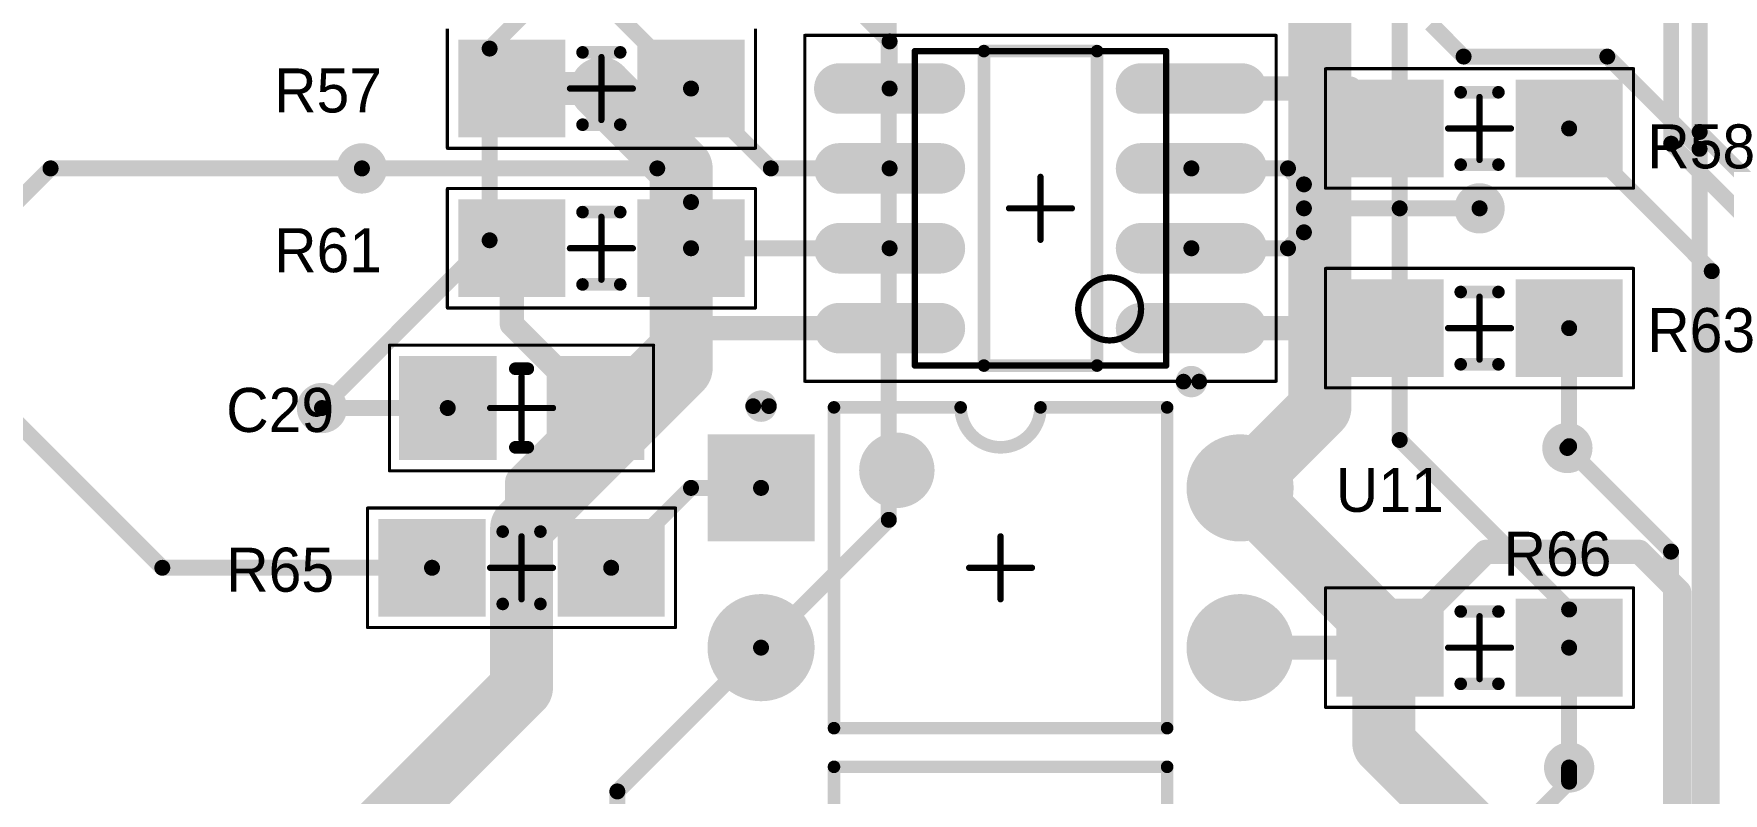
# Model space of a CAD drawing. Header units: millimetres. Extents: x 37 to 246, y 26 to 184.
# Drawn here: x 169.41 to 196.28, y 134.85 to 146.92 of the extents above; entities that cross this region are included whole.
import ezdxf

# ---------------------------------------------------------------- set-up
doc = ezdxf.new("R2010")
doc.units = ezdxf.units.MM
for name, color, linetype in [('BottomLayer', 5, 'Continuous'), ('BottomSolder', 6, 'Continuous'), ('Mechanical13', 56, 'Continuous'), ('Mechanical15', 56, 'Continuous'), ('MultiLayer', 9, 'Continuous'), ('PadHoleLayer', 156, 'Continuous'), ('TopLayer', 1, 'Continuous'), ('TopOverlay', 2, 'Continuous'), ('TopPaste', 8, 'Continuous'), ('TopSolder', 216, 'Continuous'), ('ViaHoleLayer', 16, 'Continuous')]:
    doc.layers.add(name, color=color, linetype=linetype)

msp = doc.modelspace()

# ---------------------------------------------------------------- linework, layer by layer
at = {"layer": 'BottomLayer'}
for points, const_width in [([(189.865, 140.97), (189.865, 153.035)], 1), ([(191.135, 144.145), (191.135, 153.035)], 0.254), ([(183.007, 139.192), (183.007, 150.495)], 0.254), ([(176.657, 146.685), (177.292, 147.32)], 0.254), ([(191.628, 147.081), (192.151, 146.558)], 0.254), ([(176.657, 143.637), (176.657, 146.685)], 0.254), ([(178.435, 146.05), (179.705, 144.78)], 1), ([(192.151, 146.558), (194.437, 146.558)], 0.254), ([(194.437, 146.558), (195.904, 145.091)], 0.254), ([(179.705, 141.605), (179.705, 144.78)], 1), ([(195.904, 87.306), (195.904, 145.091)], 0.254), ([(163.83, 138.938), (169.672, 144.78)], 0.254), ([(169.672, 144.78), (174.625, 144.78)], 0.254), ([(191.135, 144.145), (192.405, 144.145)], 0.254), ([(191.135, 140.462), (191.135, 144.145)], 0.254), ([(173.99, 140.97), (176.657, 143.637)], 0.254), ([(177.165, 139.065), (179.705, 141.605)], 1), ([(188.595, 139.7), (189.865, 140.97)], 1), ([(191.135, 140.462), (193.83, 137.767)], 0.254), ([(193.802, 140.335), (195.45, 138.687)], 0.254), ([(188.595, 139.7), (190.881, 137.414)], 1), ([(177.165, 136.525), (177.165, 139.065)], 1), ([(180.975, 137.16), (183.007, 139.192)], 0.254), ([(195.45, 86.998), (195.45, 138.687)], 0.254), ([(190.881, 135.636), (190.881, 137.414)], 1), ([(193.83, 135.255), (193.83, 137.767)], 0.254), ([(178.689, 134.874), (180.975, 137.16)], 0.254), ([(173.736, 133.096), (177.165, 136.525)], 1), ([(190.881, 135.636), (193.802, 132.715)], 1), ([(178.689, 133.985), (178.689, 134.874)], 0.254)]:
    msp.add_lwpolyline(points, dxfattribs=dict(at, const_width=const_width))
for points, const_width in [([(176.594, 146.685, 1), (176.72, 146.685, 1)], 0.127), ([(176.594, 146.685, 1), (176.72, 146.685, 1)], 0.127), ([(178.185, 146.05, 1), (178.685, 146.05, 1)], 0.5), ([(192.088, 146.558, 1), (192.214, 146.558, 1)], 0.127), ([(192.088, 146.558, 1), (192.214, 146.558, 1)], 0.127), ([(194.374, 146.558, 1), (194.5, 146.558, 1)], 0.127), ([(194.374, 146.558, 1), (194.5, 146.558, 1)], 0.127), ([(178.235, 146.05, 1), (178.635, 146.05, 1)], 0.4), ([(174.425, 144.78, 1), (174.825, 144.78, 1)], 0.4), ([(179.455, 144.78, 1), (179.955, 144.78, 1)], 0.5), ([(179.455, 144.78, 1), (179.955, 144.78, 1)], 0.5), ([(195.841, 145.091, 1), (195.968, 145.091, 1)], 0.127), ([(195.841, 145.091, 1), (195.968, 145.091, 1)], 0.127), ([(169.608, 144.78, 1), (169.736, 144.78, 1)], 0.127), ([(169.608, 144.78, 1), (169.736, 144.78, 1)], 0.127), ([(174.561, 144.78, 1), (174.689, 144.78, 1)], 0.127), ([(192.205, 144.145, 1), (192.605, 144.145, 1)], 0.4), ([(191.071, 144.145, 1), (191.198, 144.145, 1)], 0.127), ([(191.071, 144.145, 1), (191.198, 144.145, 1)], 0.127), ([(191.071, 144.145, 1), (191.198, 144.145, 1)], 0.127), ([(192.341, 144.145, 1), (192.469, 144.145, 1)], 0.127), ([(176.594, 143.637, 1), (176.72, 143.637, 1)], 0.127), ([(176.594, 143.637, 1), (176.72, 143.637, 1)], 0.127), ([(179.455, 141.605, 1), (179.955, 141.605, 1)], 0.5), ([(179.455, 141.605, 1), (179.955, 141.605, 1)], 0.5), ([(173.79, 140.97, 1), (174.19, 140.97, 1)], 0.4), ([(189.615, 140.97, 1), (190.115, 140.97, 1)], 0.5), ([(189.615, 140.97, 1), (190.115, 140.97, 1)], 0.5), ([(173.927, 140.97, 1), (174.054, 140.97, 1)], 0.127), ([(191.071, 140.462, 1), (191.198, 140.462, 1)], 0.127), ([(191.071, 140.462, 1), (191.198, 140.462, 1)], 0.127), ([(193.602, 140.335, 1), (194.002, 140.335, 1)], 0.4), ([(188.22, 139.7, 1), (188.97, 139.7, 1)], 0.75), ([(193.738, 140.335, 1), (193.865, 140.335, 1)], 0.127), ([(188.345, 139.7, 1), (188.845, 139.7, 1)], 0.5), ([(188.345, 139.7, 1), (188.845, 139.7, 1)], 0.5), ([(176.915, 139.065, 1), (177.415, 139.065, 1)], 0.5), ([(176.915, 139.065, 1), (177.415, 139.065, 1)], 0.5), ([(182.944, 139.192, 1), (183.071, 139.192, 1)], 0.127), ([(182.944, 139.192, 1), (183.071, 139.192, 1)], 0.127), ([(195.387, 138.687, 1), (195.514, 138.687, 1)], 0.127), ([(195.387, 138.687, 1), (195.514, 138.687, 1)], 0.127), ([(180.6, 137.16, 1), (181.35, 137.16, 1)], 0.75), ([(188.22, 137.16, 1), (188.97, 137.16, 1)], 0.75), ([(190.631, 137.414, 1), (191.131, 137.414, 1)], 0.5), ([(190.631, 137.414, 1), (191.131, 137.414, 1)], 0.5), ([(193.766, 137.767, 1), (193.893, 137.767, 1)], 0.127), ([(193.766, 137.767, 1), (193.893, 137.767, 1)], 0.127), ([(180.911, 137.16, 1), (181.038, 137.16, 1)], 0.127), ([(180.911, 137.16, 1), (181.038, 137.16, 1)], 0.127), ([(176.915, 136.525, 1), (177.415, 136.525, 1)], 0.5), ([(176.915, 136.525, 1), (177.415, 136.525, 1)], 0.5), ([(176.965, 136.525, 1), (177.365, 136.525, 1)], 0.4), ([(190.631, 135.636, 1), (191.131, 135.636, 1)], 0.5), ([(190.631, 135.636, 1), (191.131, 135.636, 1)], 0.5), ([(193.63, 135.255, 1), (194.03, 135.255, 1)], 0.4), ([(193.766, 135.255, 1), (193.893, 135.255, 1)], 0.127), ([(178.625, 134.874, 1), (178.752, 134.874, 1)], 0.127), ([(178.625, 134.874, 1), (178.752, 134.874, 1)], 0.127)]:
    msp.add_lwpolyline(points, format="xyb", close=True, dxfattribs=dict(at, const_width=const_width))
msp.add_solid([(180.225, 138.95), (181.725, 138.95), (180.225, 140.45), (181.725, 140.45)], dxfattribs=at)
at = {"layer": 'BottomSolder', "const_width": 0.852}
for points in [[(188.169, 139.7, 1), (189.021, 139.7, 1)], [(180.549, 137.16, 1), (181.401, 137.16, 1)], [(188.169, 137.16, 1), (189.021, 137.16, 1)]]:
    msp.add_lwpolyline(points, format="xyb", close=True, dxfattribs=at)
at = {"layer": 'BottomSolder'}
msp.add_solid([(180.123, 138.848), (181.827, 138.848), (180.123, 140.552), (181.827, 140.552)], dxfattribs=at)
at = {"layer": 'Mechanical13', "const_width": 0.1}
for points in [[(183.42, 141.645), (183.42, 146.645)], [(183.42, 146.645), (187.42, 146.645)], [(187.42, 141.645), (187.42, 146.645)], [(183.42, 141.645), (187.42, 141.645)]]:
    msp.add_lwpolyline(points, dxfattribs=at)
at = {"layer": 'Mechanical13'}
for points, const_width in [([(183.395, 146.645, 1), (183.445, 146.645, 1)], 0.05), ([(183.395, 146.645, 1), (183.445, 146.645, 1)], 0.05), ([(187.395, 146.645, 1), (187.445, 146.645, 1)], 0.05), ([(187.395, 146.645, 1), (187.445, 146.645, 1)], 0.05), ([(187.02, 142.545, 1), (186.02, 142.545, 1)], 0.1), ([(185.995, 142.545, 1), (186.045, 142.545, 1)], 0.05), ([(186.995, 142.545, 1), (187.045, 142.545, 1)], 0.05), ([(183.395, 141.645, 1), (183.445, 141.645, 1)], 0.05), ([(183.395, 141.645, 1), (183.445, 141.645, 1)], 0.05), ([(187.395, 141.645, 1), (187.445, 141.645, 1)], 0.05), ([(187.395, 141.645, 1), (187.445, 141.645, 1)], 0.05)]:
    msp.add_lwpolyline(points, format="xyb", close=True, dxfattribs=dict(at, const_width=const_width))
at = {"layer": 'Mechanical15'}
for points, const_width in [([(175.985, 145.1), (175.985, 147)], 0.05), ([(180.885, 145.1), (180.885, 147)], 0.05), ([(181.67, 141.395), (181.67, 146.895)], 0.05), ([(181.67, 146.895), (189.17, 146.895)], 0.05), ([(189.17, 141.395), (189.17, 146.895)], 0.05), ([(178.435, 145.55), (178.435, 146.55)], 0.1), ([(189.955, 146.365), (194.855, 146.365)], 0.05), ([(189.955, 144.465), (189.955, 146.365)], 0.05), ([(194.855, 144.465), (194.855, 146.365)], 0.05), ([(177.935, 146.05), (178.935, 146.05)], 0.1), ([(192.405, 144.915), (192.405, 145.915)], 0.1), ([(191.905, 145.415), (192.905, 145.415)], 0.1), ([(175.985, 145.1), (180.885, 145.1)], 0.05), ([(185.42, 143.645), (185.42, 144.645)], 0.1), ([(175.985, 142.56), (175.985, 144.46)], 0.05), ([(175.985, 144.46), (180.885, 144.46)], 0.05), ([(180.885, 142.56), (180.885, 144.46)], 0.05), ([(189.955, 144.465), (194.855, 144.465)], 0.05), ([(178.435, 143.01), (178.435, 144.01)], 0.1), ([(184.92, 144.145), (185.92, 144.145)], 0.1), ([(177.935, 143.51), (178.935, 143.51)], 0.1), ([(189.955, 141.29), (189.955, 143.19)], 0.05), ([(189.955, 143.19), (194.855, 143.19)], 0.05), ([(194.855, 141.29), (194.855, 143.19)], 0.05), ([(192.405, 141.74), (192.405, 142.74)], 0.1), ([(175.985, 142.56), (180.885, 142.56)], 0.05), ([(191.905, 142.24), (192.905, 142.24)], 0.1), ([(175.065, 139.97), (175.065, 141.97)], 0.05), ([(175.065, 141.97), (179.265, 141.97)], 0.05), ([(179.265, 139.97), (179.265, 141.97)], 0.05), ([(177.165, 140.47), (177.165, 141.47)], 0.1), ([(181.67, 141.395), (189.17, 141.395)], 0.05), ([(189.955, 141.29), (194.855, 141.29)], 0.05), ([(176.665, 140.97), (177.665, 140.97)], 0.1), ([(175.065, 139.97), (179.265, 139.97)], 0.05), ([(174.715, 137.48), (174.715, 139.38)], 0.05), ([(174.715, 139.38), (179.615, 139.38)], 0.05), ([(179.615, 137.48), (179.615, 139.38)], 0.05), ([(177.165, 137.93), (177.165, 138.93)], 0.1), ([(184.785, 137.93), (184.785, 138.93)], 0.1), ([(176.665, 138.43), (177.665, 138.43)], 0.1), ([(184.285, 138.43), (185.285, 138.43)], 0.1), ([(189.955, 138.11), (194.855, 138.11)], 0.05), ([(189.955, 136.21), (189.955, 138.11)], 0.05), ([(194.855, 136.21), (194.855, 138.11)], 0.05), ([(192.405, 136.66), (192.405, 137.66)], 0.1), ([(174.715, 137.48), (179.615, 137.48)], 0.05), ([(191.905, 137.16), (192.905, 137.16)], 0.1), ([(189.955, 136.21), (194.855, 136.21)], 0.05)]:
    msp.add_lwpolyline(points, dxfattribs=dict(at, const_width=const_width))
for points, const_width in [([(181.658, 146.895, 1), (181.682, 146.895, 1)], 0.025), ([(181.658, 146.895, 1), (181.682, 146.895, 1)], 0.025), ([(189.158, 146.895, 1), (189.182, 146.895, 1)], 0.025), ([(189.158, 146.895, 1), (189.182, 146.895, 1)], 0.025), ([(178.41, 146.55, 1), (178.46, 146.55, 1)], 0.05), ([(189.943, 146.365, 1), (189.967, 146.365, 1)], 0.025), ([(189.943, 146.365, 1), (189.967, 146.365, 1)], 0.025), ([(194.843, 146.365, 1), (194.867, 146.365, 1)], 0.025), ([(194.843, 146.365, 1), (194.867, 146.365, 1)], 0.025), ([(177.91, 146.05, 1), (177.96, 146.05, 1)], 0.05), ([(178.91, 146.05, 1), (178.96, 146.05, 1)], 0.05), ([(192.38, 145.915, 1), (192.43, 145.915, 1)], 0.05), ([(178.41, 145.55, 1), (178.46, 145.55, 1)], 0.05), ([(191.88, 145.415, 1), (191.93, 145.415, 1)], 0.05), ([(192.88, 145.415, 1), (192.93, 145.415, 1)], 0.05), ([(175.973, 145.1, 1), (175.997, 145.1, 1)], 0.025), ([(175.973, 145.1, 1), (175.997, 145.1, 1)], 0.025), ([(180.873, 145.1, 1), (180.897, 145.1, 1)], 0.025), ([(180.873, 145.1, 1), (180.897, 145.1, 1)], 0.025), ([(192.38, 144.915, 1), (192.43, 144.915, 1)], 0.05), ([(185.395, 144.645, 1), (185.445, 144.645, 1)], 0.05), ([(175.973, 144.46, 1), (175.997, 144.46, 1)], 0.025), ([(175.973, 144.46, 1), (175.997, 144.46, 1)], 0.025), ([(180.873, 144.46, 1), (180.897, 144.46, 1)], 0.025), ([(180.873, 144.46, 1), (180.897, 144.46, 1)], 0.025), ([(189.943, 144.465, 1), (189.967, 144.465, 1)], 0.025), ([(189.943, 144.465, 1), (189.967, 144.465, 1)], 0.025), ([(194.843, 144.465, 1), (194.867, 144.465, 1)], 0.025), ([(194.843, 144.465, 1), (194.867, 144.465, 1)], 0.025), ([(178.41, 144.01, 1), (178.46, 144.01, 1)], 0.05), ([(184.895, 144.145, 1), (184.945, 144.145, 1)], 0.05), ([(185.895, 144.145, 1), (185.945, 144.145, 1)], 0.05), ([(177.91, 143.51, 1), (177.96, 143.51, 1)], 0.05), ([(178.91, 143.51, 1), (178.96, 143.51, 1)], 0.05), ([(185.395, 143.645, 1), (185.445, 143.645, 1)], 0.05), ([(178.41, 143.01, 1), (178.46, 143.01, 1)], 0.05), ([(189.943, 143.19, 1), (189.967, 143.19, 1)], 0.025), ([(189.943, 143.19, 1), (189.967, 143.19, 1)], 0.025), ([(194.843, 143.19, 1), (194.867, 143.19, 1)], 0.025), ([(194.843, 143.19, 1), (194.867, 143.19, 1)], 0.025), ([(192.38, 142.74, 1), (192.43, 142.74, 1)], 0.05), ([(175.973, 142.56, 1), (175.997, 142.56, 1)], 0.025), ([(175.973, 142.56, 1), (175.997, 142.56, 1)], 0.025), ([(180.873, 142.56, 1), (180.897, 142.56, 1)], 0.025), ([(180.873, 142.56, 1), (180.897, 142.56, 1)], 0.025), ([(191.88, 142.24, 1), (191.93, 142.24, 1)], 0.05), ([(192.88, 142.24, 1), (192.93, 142.24, 1)], 0.05), ([(175.053, 141.97, 1), (175.078, 141.97, 1)], 0.025), ([(175.053, 141.97, 1), (175.078, 141.97, 1)], 0.025), ([(179.253, 141.97, 1), (179.278, 141.97, 1)], 0.025), ([(179.253, 141.97, 1), (179.278, 141.97, 1)], 0.025), ([(192.38, 141.74, 1), (192.43, 141.74, 1)], 0.05), ([(177.14, 141.47, 1), (177.19, 141.47, 1)], 0.05), ([(181.658, 141.395, 1), (181.682, 141.395, 1)], 0.025), ([(181.658, 141.395, 1), (181.682, 141.395, 1)], 0.025), ([(189.158, 141.395, 1), (189.182, 141.395, 1)], 0.025), ([(189.158, 141.395, 1), (189.182, 141.395, 1)], 0.025), ([(189.943, 141.29, 1), (189.967, 141.29, 1)], 0.025), ([(189.943, 141.29, 1), (189.967, 141.29, 1)], 0.025), ([(194.843, 141.29, 1), (194.867, 141.29, 1)], 0.025), ([(194.843, 141.29, 1), (194.867, 141.29, 1)], 0.025), ([(176.64, 140.97, 1), (176.69, 140.97, 1)], 0.05), ([(177.64, 140.97, 1), (177.69, 140.97, 1)], 0.05), ([(177.14, 140.47, 1), (177.19, 140.47, 1)], 0.05), ([(175.053, 139.97, 1), (175.078, 139.97, 1)], 0.025), ([(175.053, 139.97, 1), (175.078, 139.97, 1)], 0.025), ([(179.253, 139.97, 1), (179.278, 139.97, 1)], 0.025), ([(179.253, 139.97, 1), (179.278, 139.97, 1)], 0.025), ([(174.703, 139.38, 1), (174.727, 139.38, 1)], 0.025), ([(174.703, 139.38, 1), (174.727, 139.38, 1)], 0.025), ([(179.603, 139.38, 1), (179.627, 139.38, 1)], 0.025), ([(179.603, 139.38, 1), (179.627, 139.38, 1)], 0.025), ([(177.14, 138.93, 1), (177.19, 138.93, 1)], 0.05), ([(184.76, 138.93, 1), (184.81, 138.93, 1)], 0.05), ([(176.64, 138.43, 1), (176.69, 138.43, 1)], 0.05), ([(177.64, 138.43, 1), (177.69, 138.43, 1)], 0.05), ([(184.26, 138.43, 1), (184.31, 138.43, 1)], 0.05), ([(185.26, 138.43, 1), (185.31, 138.43, 1)], 0.05), ([(177.14, 137.93, 1), (177.19, 137.93, 1)], 0.05), ([(184.76, 137.93, 1), (184.81, 137.93, 1)], 0.05), ([(189.943, 138.11, 1), (189.967, 138.11, 1)], 0.025), ([(189.943, 138.11, 1), (189.967, 138.11, 1)], 0.025), ([(194.843, 138.11, 1), (194.867, 138.11, 1)], 0.025), ([(194.843, 138.11, 1), (194.867, 138.11, 1)], 0.025), ([(192.38, 137.66, 1), (192.43, 137.66, 1)], 0.05), ([(174.703, 137.48, 1), (174.727, 137.48, 1)], 0.025), ([(174.703, 137.48, 1), (174.727, 137.48, 1)], 0.025), ([(179.603, 137.48, 1), (179.627, 137.48, 1)], 0.025), ([(179.603, 137.48, 1), (179.627, 137.48, 1)], 0.025), ([(191.88, 137.16, 1), (191.93, 137.16, 1)], 0.05), ([(192.88, 137.16, 1), (192.93, 137.16, 1)], 0.05), ([(192.38, 136.66, 1), (192.43, 136.66, 1)], 0.05), ([(189.943, 136.21, 1), (189.967, 136.21, 1)], 0.025), ([(189.943, 136.21, 1), (189.967, 136.21, 1)], 0.025), ([(194.843, 136.21, 1), (194.867, 136.21, 1)], 0.025), ([(194.843, 136.21, 1), (194.867, 136.21, 1)], 0.025)]:
    msp.add_lwpolyline(points, format="xyb", close=True, dxfattribs=dict(at, const_width=const_width))
at = {"layer": 'MultiLayer', "const_width": 0.4}
for points in [[(178.235, 146.05, 1), (178.635, 146.05, 1)], [(174.425, 144.78, 1), (174.825, 144.78, 1)], [(192.205, 144.145, 1), (192.605, 144.145, 1)], [(173.79, 140.97, 1), (174.19, 140.97, 1)], [(193.602, 140.335, 1), (194.002, 140.335, 1)], [(176.965, 136.525, 1), (177.365, 136.525, 1)], [(193.63, 135.255, 1), (194.03, 135.255, 1)]]:
    msp.add_lwpolyline(points, format="xyb", close=True, dxfattribs=at)
at = {"layer": 'PadHoleLayer', "const_width": 0.45}
for points in [[(180.75, 139.7, 1), (181.2, 139.7, 1)], [(188.37, 139.7, 1), (188.82, 139.7, 1)], [(180.75, 137.16, 1), (181.2, 137.16, 1)], [(188.37, 137.16, 1), (188.82, 137.16, 1)]]:
    msp.add_lwpolyline(points, format="xyb", close=True, dxfattribs=at)
at = {"layer": 'TopLayer'}
for points, const_width in [([(195.453, 145.172), (195.453, 150.368)], 0.254), ([(195.907, 145.36), (195.907, 150.18)], 0.254), ([(178.59, 147.32), (179.86, 146.05)], 0.254), ([(182.499, 147.32), (183.02, 146.799)], 0.254), ([(183.02, 146.05), (183.02, 146.799)], 0.254), ([(177.01, 146.05), (178.435, 146.05)], 0.524), ([(183.82, 146.05), (182.22, 146.05)], 0.6), ([(188.62, 146.05), (187.02, 146.05)], 0.6), ([(187.82, 146.05), (190.345, 146.05)], 0.384), ([(190.345, 146.05), (190.98, 145.415)], 0.384), ([(179.86, 146.05), (181.13, 144.78)], 0.254), ([(193.83, 145.415), (196.099, 143.146)], 0.254), ([(195.907, 145.36), (197.965, 143.302)], 0.254), ([(195.453, 145.172), (196.888, 143.737)], 0.254), ([(174.625, 144.78), (179.324, 144.78)], 0.254), ([(179.324, 144.78), (179.86, 144.244)], 0.254), ([(181.13, 144.78), (183.02, 144.78)], 0.254), ([(183.82, 144.78), (182.22, 144.78)], 0.6), ([(188.62, 144.78), (187.02, 144.78)], 0.6), ([(187.82, 144.78), (189.357, 144.78)], 0.254), ([(189.357, 144.78), (189.611, 144.526)], 0.254), ([(189.611, 144.145), (189.611, 144.526)], 0.254), ([(179.86, 143.51), (179.86, 144.244)], 0.254), ([(189.611, 144.145), (192.405, 144.145)], 0.254), ([(189.611, 143.764), (189.611, 144.145)], 0.254), ([(183.82, 143.51), (182.22, 143.51)], 0.6), ([(188.62, 143.51), (187.02, 143.51)], 0.6), ([(189.357, 143.51), (189.611, 143.764)], 0.254), ([(177.01, 142.3), (177.01, 143.51)], 0.384), ([(179.86, 143.51), (183.02, 143.51)], 0.254), ([(187.82, 143.51), (189.357, 143.51)], 0.254), ([(196.099, 117.309), (196.099, 143.146)], 0.254), ([(177.01, 142.3), (178.34, 140.97)], 0.384), ([(183.82, 142.24), (182.22, 142.24)], 0.6), ([(188.62, 142.24), (187.02, 142.24)], 0.6), ([(178.34, 140.97), (179.61, 142.24)], 0.384), ([(179.61, 142.24), (183.02, 142.24)], 0.384), ([(187.82, 142.24), (190.98, 142.24)], 0.384), ([(193.83, 140.363), (193.83, 142.24)], 0.254), ([(167.967, 141.913), (171.45, 138.43)], 0.254), ([(173.99, 140.97), (175.99, 140.97)], 0.254), ([(177.165, 139.795), (178.34, 140.97)], 0.524), ([(193.802, 140.335), (193.83, 140.363)], 0.254), ([(177.165, 136.525), (177.165, 139.795)], 0.524), ([(178.59, 138.43), (179.86, 139.7)], 0.254), ([(179.86, 139.7), (180.975, 139.7)], 0.254), ([(190.98, 137.16), (192.504, 138.684)], 0.384), ([(192.504, 138.684), (194.945, 138.684)], 0.384), ([(194.945, 138.684), (195.58, 138.049)], 0.384), ([(171.45, 138.43), (175.74, 138.43)], 0.254), ([(195.58, 117.094), (195.58, 138.049)], 0.384), ([(188.595, 137.16), (190.98, 137.16)], 0.384), ([(193.83, 135.255), (193.83, 137.16)], 0.254), ([(193.83, 135.029), (193.83, 135.255)], 0.254), ([(192.786, 133.985), (193.83, 135.029)], 0.254)]:
    msp.add_lwpolyline(points, dxfattribs=dict(at, const_width=const_width))
for points, const_width in [([(182.956, 146.799, 1), (183.083, 146.799, 1)], 0.127), ([(182.956, 146.799, 1), (183.083, 146.799, 1)], 0.127), ([(176.879, 146.05, 1), (177.141, 146.05, 1)], 0.262), ([(178.235, 146.05, 1), (178.635, 146.05, 1)], 0.4), ([(178.304, 146.05, 1), (178.566, 146.05, 1)], 0.262), ([(182.07, 146.05, 1), (182.37, 146.05, 1)], 0.3), ([(183.67, 146.05, 1), (183.97, 146.05, 1)], 0.3), ([(186.87, 146.05, 1), (187.17, 146.05, 1)], 0.3), ([(187.724, 146.05, 1), (187.916, 146.05, 1)], 0.192), ([(188.47, 146.05, 1), (188.77, 146.05, 1)], 0.3), ([(190.249, 146.05, 1), (190.441, 146.05, 1)], 0.192), ([(190.249, 146.05, 1), (190.441, 146.05, 1)], 0.192), ([(179.797, 146.05, 1), (179.924, 146.05, 1)], 0.127), ([(179.797, 146.05, 1), (179.924, 146.05, 1)], 0.127), ([(182.956, 146.05, 1), (183.083, 146.05, 1)], 0.127), ([(190.884, 145.415, 1), (191.076, 145.415, 1)], 0.192), ([(193.766, 145.415, 1), (193.893, 145.415, 1)], 0.127), ([(195.843, 145.36, 1), (195.97, 145.36, 1)], 0.127), ([(195.843, 145.36, 1), (195.97, 145.36, 1)], 0.127), ([(174.425, 144.78, 1), (174.825, 144.78, 1)], 0.4), ([(195.389, 145.172, 1), (195.517, 145.172, 1)], 0.127), ([(195.389, 145.172, 1), (195.517, 145.172, 1)], 0.127), ([(174.561, 144.78, 1), (174.689, 144.78, 1)], 0.127), ([(179.261, 144.78, 1), (179.387, 144.78, 1)], 0.127), ([(179.261, 144.78, 1), (179.387, 144.78, 1)], 0.127), ([(181.067, 144.78, 1), (181.194, 144.78, 1)], 0.127), ([(181.067, 144.78, 1), (181.194, 144.78, 1)], 0.127), ([(182.07, 144.78, 1), (182.37, 144.78, 1)], 0.3), ([(182.956, 144.78, 1), (183.083, 144.78, 1)], 0.127), ([(183.67, 144.78, 1), (183.97, 144.78, 1)], 0.3), ([(186.87, 144.78, 1), (187.17, 144.78, 1)], 0.3), ([(187.757, 144.78, 1), (187.884, 144.78, 1)], 0.127), ([(188.47, 144.78, 1), (188.77, 144.78, 1)], 0.3), ([(189.293, 144.78, 1), (189.421, 144.78, 1)], 0.127), ([(189.293, 144.78, 1), (189.421, 144.78, 1)], 0.127), ([(189.548, 144.526, 1), (189.674, 144.526, 1)], 0.127), ([(189.548, 144.526, 1), (189.674, 144.526, 1)], 0.127), ([(179.797, 144.244, 1), (179.924, 144.244, 1)], 0.127), ([(179.797, 144.244, 1), (179.924, 144.244, 1)], 0.127), ([(192.205, 144.145, 1), (192.605, 144.145, 1)], 0.4), ([(189.548, 144.145, 1), (189.674, 144.145, 1)], 0.127), ([(189.548, 144.145, 1), (189.674, 144.145, 1)], 0.127), ([(189.548, 144.145, 1), (189.674, 144.145, 1)], 0.127), ([(192.341, 144.145, 1), (192.469, 144.145, 1)], 0.127), ([(182.07, 143.51, 1), (182.37, 143.51, 1)], 0.3), ([(183.67, 143.51, 1), (183.97, 143.51, 1)], 0.3), ([(186.87, 143.51, 1), (187.17, 143.51, 1)], 0.3), ([(188.47, 143.51, 1), (188.77, 143.51, 1)], 0.3), ([(189.548, 143.764, 1), (189.674, 143.764, 1)], 0.127), ([(189.548, 143.764, 1), (189.674, 143.764, 1)], 0.127), ([(176.914, 143.51, 1), (177.106, 143.51, 1)], 0.192), ([(179.797, 143.51, 1), (179.924, 143.51, 1)], 0.127), ([(179.797, 143.51, 1), (179.924, 143.51, 1)], 0.127), ([(182.956, 143.51, 1), (183.083, 143.51, 1)], 0.127), ([(187.757, 143.51, 1), (187.884, 143.51, 1)], 0.127), ([(189.293, 143.51, 1), (189.421, 143.51, 1)], 0.127), ([(189.293, 143.51, 1), (189.421, 143.51, 1)], 0.127), ([(196.035, 143.146, 1), (196.162, 143.146, 1)], 0.127), ([(196.035, 143.146, 1), (196.162, 143.146, 1)], 0.127), ([(176.914, 142.3, 1), (177.106, 142.3, 1)], 0.192), ([(176.914, 142.3, 1), (177.106, 142.3, 1)], 0.192), ([(182.07, 142.24, 1), (182.37, 142.24, 1)], 0.3), ([(183.67, 142.24, 1), (183.97, 142.24, 1)], 0.3), ([(186.87, 142.24, 1), (187.17, 142.24, 1)], 0.3), ([(188.47, 142.24, 1), (188.77, 142.24, 1)], 0.3), ([(179.514, 142.24, 1), (179.706, 142.24, 1)], 0.192), ([(179.514, 142.24, 1), (179.706, 142.24, 1)], 0.192), ([(182.924, 142.24, 1), (183.116, 142.24, 1)], 0.192), ([(187.724, 142.24, 1), (187.916, 142.24, 1)], 0.192), ([(190.884, 142.24, 1), (191.076, 142.24, 1)], 0.192), ([(193.766, 142.24, 1), (193.893, 142.24, 1)], 0.127), ([(173.79, 140.97, 1), (174.19, 140.97, 1)], 0.4), ([(173.927, 140.97, 1), (174.054, 140.97, 1)], 0.127), ([(175.927, 140.97, 1), (176.054, 140.97, 1)], 0.127), ([(178.209, 140.97, 1), (178.471, 140.97, 1)], 0.262), ([(178.244, 140.97, 1), (178.436, 140.97, 1)], 0.192), ([(178.244, 140.97, 1), (178.436, 140.97, 1)], 0.192), ([(193.602, 140.335, 1), (194.002, 140.335, 1)], 0.4), ([(188.22, 139.7, 1), (188.97, 139.7, 1)], 0.75), ([(193.738, 140.335, 1), (193.865, 140.335, 1)], 0.127), ([(193.766, 140.363, 1), (193.893, 140.363, 1)], 0.127), ([(193.766, 140.363, 1), (193.893, 140.363, 1)], 0.127), ([(177.034, 139.795, 1), (177.296, 139.795, 1)], 0.262), ([(177.034, 139.795, 1), (177.296, 139.795, 1)], 0.262), ([(179.797, 139.7, 1), (179.924, 139.7, 1)], 0.127), ([(179.797, 139.7, 1), (179.924, 139.7, 1)], 0.127), ([(180.911, 139.7, 1), (181.038, 139.7, 1)], 0.127), ([(192.408, 138.684, 1), (192.6, 138.684, 1)], 0.192), ([(192.408, 138.684, 1), (192.6, 138.684, 1)], 0.192), ([(194.849, 138.684, 1), (195.041, 138.684, 1)], 0.192), ([(194.849, 138.684, 1), (195.041, 138.684, 1)], 0.192), ([(171.387, 138.43, 1), (171.513, 138.43, 1)], 0.127), ([(171.387, 138.43, 1), (171.513, 138.43, 1)], 0.127), ([(175.677, 138.43, 1), (175.804, 138.43, 1)], 0.127), ([(178.527, 138.43, 1), (178.654, 138.43, 1)], 0.127), ([(195.484, 138.049, 1), (195.676, 138.049, 1)], 0.192), ([(195.484, 138.049, 1), (195.676, 138.049, 1)], 0.192), ([(180.6, 137.16, 1), (181.35, 137.16, 1)], 0.75), ([(188.22, 137.16, 1), (188.97, 137.16, 1)], 0.75), ([(188.499, 137.16, 1), (188.691, 137.16, 1)], 0.192), ([(190.884, 137.16, 1), (191.076, 137.16, 1)], 0.192), ([(190.884, 137.16, 1), (191.076, 137.16, 1)], 0.192), ([(193.766, 137.16, 1), (193.893, 137.16, 1)], 0.127), ([(176.965, 136.525, 1), (177.365, 136.525, 1)], 0.4), ([(177.034, 136.525, 1), (177.296, 136.525, 1)], 0.262), ([(193.63, 135.255, 1), (194.03, 135.255, 1)], 0.4), ([(193.766, 135.255, 1), (193.893, 135.255, 1)], 0.127), ([(193.766, 135.255, 1), (193.893, 135.255, 1)], 0.127), ([(193.766, 135.029, 1), (193.893, 135.029, 1)], 0.127), ([(193.766, 135.029, 1), (193.893, 135.029, 1)], 0.127)]:
    msp.add_lwpolyline(points, format="xyb", close=True, dxfattribs=dict(at, const_width=const_width))
for points in [[(176.26, 146.725), (176.26, 145.375), (177.76, 146.725), (177.76, 145.375)], [(179.11, 146.725), (179.11, 145.375), (180.61, 146.725), (180.61, 145.375)], [(191.73, 144.74), (191.73, 146.09), (190.23, 144.74), (190.23, 146.09)], [(194.58, 144.74), (194.58, 146.09), (193.08, 144.74), (193.08, 146.09)], [(176.26, 144.185), (176.26, 142.835), (177.76, 144.185), (177.76, 142.835)], [(179.11, 144.185), (179.11, 142.835), (180.61, 144.185), (180.61, 142.835)], [(190.23, 142.915), (190.23, 141.565), (191.73, 142.915), (191.73, 141.565)], [(193.08, 142.915), (193.08, 141.565), (194.58, 142.915), (194.58, 141.565)], [(176.665, 140.245), (176.665, 141.695), (175.315, 140.245), (175.315, 141.695)], [(179.015, 140.245), (179.015, 141.695), (177.665, 140.245), (177.665, 141.695)], [(180.225, 138.95), (181.725, 138.95), (180.225, 140.45), (181.725, 140.45)], [(174.99, 139.105), (174.99, 137.755), (176.49, 139.105), (176.49, 137.755)], [(177.84, 139.105), (177.84, 137.755), (179.34, 139.105), (179.34, 137.755)], [(190.23, 137.835), (190.23, 136.485), (191.73, 137.835), (191.73, 136.485)], [(193.08, 137.835), (193.08, 136.485), (194.58, 137.835), (194.58, 136.485)]]:
    msp.add_solid(points, dxfattribs=at)
at = {"layer": 'TopOverlay', "const_width": 0.2}
for points in [[(184.52, 141.645), (184.52, 146.645)], [(184.52, 146.645), (186.32, 146.645)], [(186.32, 141.645), (186.32, 146.645)], [(178.135, 146.625), (178.735, 146.625)], [(192.105, 145.99), (192.705, 145.99)], [(178.135, 145.475), (178.735, 145.475)], [(192.105, 144.84), (192.705, 144.84)], [(178.135, 144.085), (178.735, 144.085)], [(178.135, 142.935), (178.735, 142.935)], [(192.105, 142.815), (192.705, 142.815)], [(177.065, 141.595), (177.265, 141.595)], [(184.52, 141.645), (186.32, 141.645)], [(192.105, 141.665), (192.705, 141.665)], [(182.135, 135.88), (182.135, 140.98)], [(182.135, 140.98), (184.15, 140.98)], [(185.42, 140.98), (187.435, 140.98)], [(187.435, 135.88), (187.435, 140.98)], [(177.065, 140.345), (177.265, 140.345)], [(176.865, 139.005), (177.465, 139.005)], [(176.865, 137.855), (177.465, 137.855)], [(192.105, 137.735), (192.705, 137.735)], [(192.105, 136.585), (192.705, 136.585)], [(182.135, 135.88), (187.435, 135.88)], [(182.135, 135.265), (187.435, 135.265)], [(182.135, 130.165), (182.135, 135.265)], [(187.435, 130.165), (187.435, 135.265)]]:
    msp.add_lwpolyline(points, dxfattribs=at)
at = {"layer": 'TopOverlay'}
for points, const_width in [([(184.47, 146.645, 1), (184.57, 146.645, 1)], 0.1), ([(184.47, 146.645, 1), (184.57, 146.645, 1)], 0.1), ([(186.27, 146.645, 1), (186.37, 146.645, 1)], 0.1), ([(186.27, 146.645, 1), (186.37, 146.645, 1)], 0.1), ([(178.085, 146.625, 1), (178.185, 146.625, 1)], 0.1), ([(178.685, 146.625, 1), (178.785, 146.625, 1)], 0.1), ([(192.055, 145.99, 1), (192.155, 145.99, 1)], 0.1), ([(192.655, 145.99, 1), (192.755, 145.99, 1)], 0.1), ([(178.085, 145.475, 1), (178.185, 145.475, 1)], 0.1), ([(178.685, 145.475, 1), (178.785, 145.475, 1)], 0.1), ([(192.055, 144.84, 1), (192.155, 144.84, 1)], 0.1), ([(192.655, 144.84, 1), (192.755, 144.84, 1)], 0.1), ([(178.085, 144.085, 1), (178.185, 144.085, 1)], 0.1), ([(178.685, 144.085, 1), (178.785, 144.085, 1)], 0.1), ([(178.085, 142.935, 1), (178.185, 142.935, 1)], 0.1), ([(178.685, 142.935, 1), (178.785, 142.935, 1)], 0.1), ([(192.055, 142.815, 1), (192.155, 142.815, 1)], 0.1), ([(192.655, 142.815, 1), (192.755, 142.815, 1)], 0.1), ([(177.015, 141.595, 1), (177.115, 141.595, 1)], 0.1), ([(177.215, 141.595, 1), (177.315, 141.595, 1)], 0.1), ([(184.47, 141.645, 1), (184.57, 141.645, 1)], 0.1), ([(184.47, 141.645, 1), (184.57, 141.645, 1)], 0.1), ([(186.27, 141.645, 1), (186.37, 141.645, 1)], 0.1), ([(186.27, 141.645, 1), (186.37, 141.645, 1)], 0.1), ([(187.945, 141.39, 1), (187.695, 141.39, 1)], 0.25), ([(192.055, 141.665, 1), (192.155, 141.665, 1)], 0.1), ([(192.655, 141.665, 1), (192.755, 141.665, 1)], 0.1), ([(187.633, 141.39, 1), (187.757, 141.39, 1)], 0.125), ([(187.883, 141.39, 1), (188.008, 141.39, 1)], 0.125), ([(181.1, 141, 1), (180.85, 141, 1)], 0.25), ([(180.787, 141, 1), (180.912, 141, 1)], 0.125), ([(181.038, 141, 1), (181.163, 141, 1)], 0.125), ([(182.085, 140.98, 1), (182.185, 140.98, 1)], 0.1), ([(182.085, 140.98, 1), (182.185, 140.98, 1)], 0.1), ([(184.1, 140.98, 1), (184.2, 140.98, 1)], 0.1), ([(184.1, 140.98, 1), (184.2, 140.98, 1)], 0.1), ([(185.37, 140.98, 1), (185.47, 140.98, 1)], 0.1), ([(185.37, 140.98, 1), (185.47, 140.98, 1)], 0.1), ([(187.385, 140.98, 1), (187.485, 140.98, 1)], 0.1), ([(187.385, 140.98, 1), (187.485, 140.98, 1)], 0.1), ([(183.435, 139.98, 1), (182.835, 139.98, 1)], 0.6), ([(177.015, 140.345, 1), (177.115, 140.345, 1)], 0.1), ([(177.215, 140.345, 1), (177.315, 140.345, 1)], 0.1), ([(182.685, 139.98, 1), (182.985, 139.98, 1)], 0.3), ([(183.285, 139.98, 1), (183.585, 139.98, 1)], 0.3), ([(176.815, 139.005, 1), (176.915, 139.005, 1)], 0.1), ([(177.415, 139.005, 1), (177.515, 139.005, 1)], 0.1), ([(176.815, 137.855, 1), (176.915, 137.855, 1)], 0.1), ([(177.415, 137.855, 1), (177.515, 137.855, 1)], 0.1), ([(192.055, 137.735, 1), (192.155, 137.735, 1)], 0.1), ([(192.655, 137.735, 1), (192.755, 137.735, 1)], 0.1), ([(192.055, 136.585, 1), (192.155, 136.585, 1)], 0.1), ([(192.655, 136.585, 1), (192.755, 136.585, 1)], 0.1), ([(182.085, 135.88, 1), (182.185, 135.88, 1)], 0.1), ([(182.085, 135.88, 1), (182.185, 135.88, 1)], 0.1), ([(187.385, 135.88, 1), (187.485, 135.88, 1)], 0.1), ([(187.385, 135.88, 1), (187.485, 135.88, 1)], 0.1), ([(182.085, 135.265, 1), (182.185, 135.265, 1)], 0.1), ([(182.085, 135.265, 1), (182.185, 135.265, 1)], 0.1), ([(187.385, 135.265, 1), (187.485, 135.265, 1)], 0.1), ([(187.385, 135.265, 1), (187.485, 135.265, 1)], 0.1)]:
    msp.add_lwpolyline(points, format="xyb", close=True, dxfattribs=dict(at, const_width=const_width))
at = {"layer": 'TopOverlay', "const_width": 0.2}
msp.add_lwpolyline([(185.42, 140.98, -1), (184.15, 140.98)], format="xyb", dxfattribs=at)
at = {"layer": 'TopPaste', "const_width": 0.6}
for points in [[(183.82, 146.05), (182.22, 146.05)], [(188.62, 146.05), (187.02, 146.05)], [(183.82, 144.78), (182.22, 144.78)], [(188.62, 144.78), (187.02, 144.78)], [(183.82, 143.51), (182.22, 143.51)], [(188.62, 143.51), (187.02, 143.51)], [(183.82, 142.24), (182.22, 142.24)], [(188.62, 142.24), (187.02, 142.24)]]:
    msp.add_lwpolyline(points, dxfattribs=at)
at = {"layer": 'TopPaste', "const_width": 0.3}
for points in [[(182.07, 146.05, 1), (182.37, 146.05, 1)], [(183.67, 146.05, 1), (183.97, 146.05, 1)], [(186.87, 146.05, 1), (187.17, 146.05, 1)], [(188.47, 146.05, 1), (188.77, 146.05, 1)], [(182.07, 144.78, 1), (182.37, 144.78, 1)], [(183.67, 144.78, 1), (183.97, 144.78, 1)], [(186.87, 144.78, 1), (187.17, 144.78, 1)], [(188.47, 144.78, 1), (188.77, 144.78, 1)], [(182.07, 143.51, 1), (182.37, 143.51, 1)], [(183.67, 143.51, 1), (183.97, 143.51, 1)], [(186.87, 143.51, 1), (187.17, 143.51, 1)], [(188.47, 143.51, 1), (188.77, 143.51, 1)], [(182.07, 142.24, 1), (182.37, 142.24, 1)], [(183.67, 142.24, 1), (183.97, 142.24, 1)], [(186.87, 142.24, 1), (187.17, 142.24, 1)], [(188.47, 142.24, 1), (188.77, 142.24, 1)]]:
    msp.add_lwpolyline(points, format="xyb", close=True, dxfattribs=at)
at = {"layer": 'TopPaste'}
for points in [[(176.26, 146.725), (176.26, 145.375), (177.76, 146.725), (177.76, 145.375)], [(179.11, 146.725), (179.11, 145.375), (180.61, 146.725), (180.61, 145.375)], [(191.73, 144.74), (191.73, 146.09), (190.23, 144.74), (190.23, 146.09)], [(194.58, 144.74), (194.58, 146.09), (193.08, 144.74), (193.08, 146.09)], [(176.26, 144.185), (176.26, 142.835), (177.76, 144.185), (177.76, 142.835)], [(179.11, 144.185), (179.11, 142.835), (180.61, 144.185), (180.61, 142.835)], [(190.23, 142.915), (190.23, 141.565), (191.73, 142.915), (191.73, 141.565)], [(193.08, 142.915), (193.08, 141.565), (194.58, 142.915), (194.58, 141.565)], [(176.665, 140.245), (176.665, 141.695), (175.315, 140.245), (175.315, 141.695)], [(179.015, 140.245), (179.015, 141.695), (177.665, 140.245), (177.665, 141.695)], [(174.99, 139.105), (174.99, 137.755), (176.49, 139.105), (176.49, 137.755)], [(177.84, 139.105), (177.84, 137.755), (179.34, 139.105), (179.34, 137.755)], [(190.23, 137.835), (190.23, 136.485), (191.73, 137.835), (191.73, 136.485)], [(193.08, 137.835), (193.08, 136.485), (194.58, 137.835), (194.58, 136.485)]]:
    msp.add_solid(points, dxfattribs=at)
at = {"layer": 'TopSolder', "const_width": 0.803}
for points in [[(183.82, 146.05), (182.22, 146.05)], [(188.62, 146.05), (187.02, 146.05)], [(183.82, 144.78), (182.22, 144.78)], [(188.62, 144.78), (187.02, 144.78)], [(183.82, 143.51), (182.22, 143.51)], [(188.62, 143.51), (187.02, 143.51)], [(183.82, 142.24), (182.22, 142.24)], [(188.62, 142.24), (187.02, 142.24)]]:
    msp.add_lwpolyline(points, dxfattribs=at)
at = {"layer": 'TopSolder'}
for points, const_width in [([(182.019, 146.05, 1), (182.421, 146.05, 1)], 0.402), ([(183.619, 146.05, 1), (184.021, 146.05, 1)], 0.402), ([(186.819, 146.05, 1), (187.221, 146.05, 1)], 0.402), ([(188.419, 146.05, 1), (188.821, 146.05, 1)], 0.402), ([(182.019, 144.78, 1), (182.421, 144.78, 1)], 0.402), ([(183.619, 144.78, 1), (184.021, 144.78, 1)], 0.402), ([(186.819, 144.78, 1), (187.221, 144.78, 1)], 0.402), ([(188.419, 144.78, 1), (188.821, 144.78, 1)], 0.402), ([(182.019, 143.51, 1), (182.421, 143.51, 1)], 0.402), ([(183.619, 143.51, 1), (184.021, 143.51, 1)], 0.402), ([(186.819, 143.51, 1), (187.221, 143.51, 1)], 0.402), ([(188.419, 143.51, 1), (188.821, 143.51, 1)], 0.402), ([(182.019, 142.24, 1), (182.421, 142.24, 1)], 0.402), ([(183.619, 142.24, 1), (184.021, 142.24, 1)], 0.402), ([(186.819, 142.24, 1), (187.221, 142.24, 1)], 0.402), ([(188.419, 142.24, 1), (188.821, 142.24, 1)], 0.402), ([(188.169, 139.7, 1), (189.021, 139.7, 1)], 0.852), ([(180.549, 137.16, 1), (181.401, 137.16, 1)], 0.852), ([(188.169, 137.16, 1), (189.021, 137.16, 1)], 0.852)]:
    msp.add_lwpolyline(points, format="xyb", close=True, dxfattribs=dict(at, const_width=const_width))
for points in [[(176.158, 146.827), (176.158, 145.273), (177.862, 146.827), (177.862, 145.273)], [(179.008, 146.827), (179.008, 145.273), (180.712, 146.827), (180.712, 145.273)], [(191.832, 144.638), (191.832, 146.192), (190.128, 144.638), (190.128, 146.192)], [(194.682, 144.638), (194.682, 146.192), (192.978, 144.638), (192.978, 146.192)], [(176.158, 144.287), (176.158, 142.733), (177.862, 144.287), (177.862, 142.733)], [(179.008, 144.287), (179.008, 142.733), (180.712, 144.287), (180.712, 142.733)], [(190.128, 143.017), (190.128, 141.463), (191.832, 143.017), (191.832, 141.463)], [(192.978, 143.017), (192.978, 141.463), (194.682, 143.017), (194.682, 141.463)], [(176.767, 140.143), (176.767, 141.797), (175.213, 140.143), (175.213, 141.797)], [(179.117, 140.143), (179.117, 141.797), (177.563, 140.143), (177.563, 141.797)], [(180.123, 138.848), (181.827, 138.848), (180.123, 140.552), (181.827, 140.552)], [(174.888, 139.207), (174.888, 137.653), (176.592, 139.207), (176.592, 137.653)], [(177.738, 139.207), (177.738, 137.653), (179.442, 139.207), (179.442, 137.653)], [(190.128, 137.937), (190.128, 136.383), (191.832, 137.937), (191.832, 136.383)], [(192.978, 137.937), (192.978, 136.383), (194.682, 137.937), (194.682, 136.383)]]:
    msp.add_solid(points, dxfattribs=at)
at = {"layer": 'ViaHoleLayer', "const_width": 0.2}
for points in [[(178.335, 146.05, 1), (178.535, 146.05, 1)], [(174.525, 144.78, 1), (174.725, 144.78, 1)], [(192.305, 144.145, 1), (192.505, 144.145, 1)], [(173.89, 140.97, 1), (174.09, 140.97, 1)], [(193.702, 140.335, 1), (193.902, 140.335, 1)], [(177.065, 136.525, 1), (177.265, 136.525, 1)], [(193.73, 135.255, 1), (193.93, 135.255, 1)]]:
    msp.add_lwpolyline(points, format="xyb", close=True, dxfattribs=at)

# ---------------------------------------------------------------- texts
at = {"layer": 'TopOverlay'}
for s, p in [('R57', (173.228, 145.669)), ('R58', (195.072, 144.78)), ('R61', (173.228, 143.129)), ('R63', (195.072, 141.859)), ('C29', (172.466, 140.589)), ('U11', (190.119, 139.319)), ('R66', (192.786, 138.303)), ('R65', (172.466, 138.049))]:
    msp.add_text(s, height=0.7, dxfattribs=at).set_placement(p)

doc.saveas('drawing.dxf')
